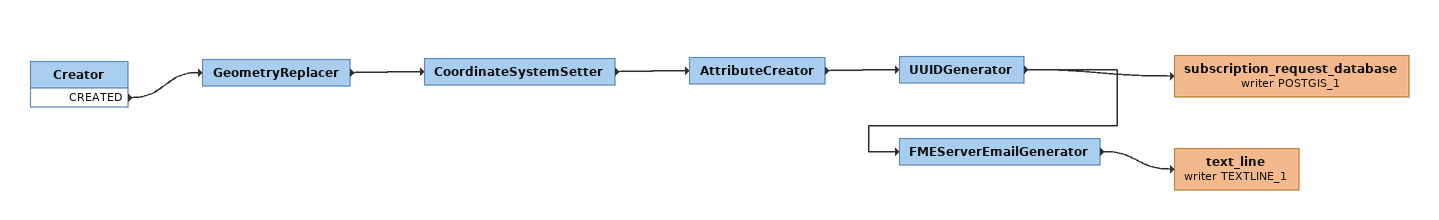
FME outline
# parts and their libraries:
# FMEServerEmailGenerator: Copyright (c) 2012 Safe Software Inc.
Creator
    CREATED -> GeometryReplacer
GeometryReplacer
    -> CoordinateSystemSetter
CoordinateSystemSetter
    -> AttributeCreator
AttributeCreator
    -> UUIDGenerator
UUIDGenerator
    -> subscription_request_database (writer POSTGIS_1)
    -> FMEServerEmailGenerator
subscription_request_database (writer POSTGIS_1)
FMEServerEmailGenerator
    -> text_line (writer TEXTLINE_1)
text_line (writer TEXTLINE_1)
